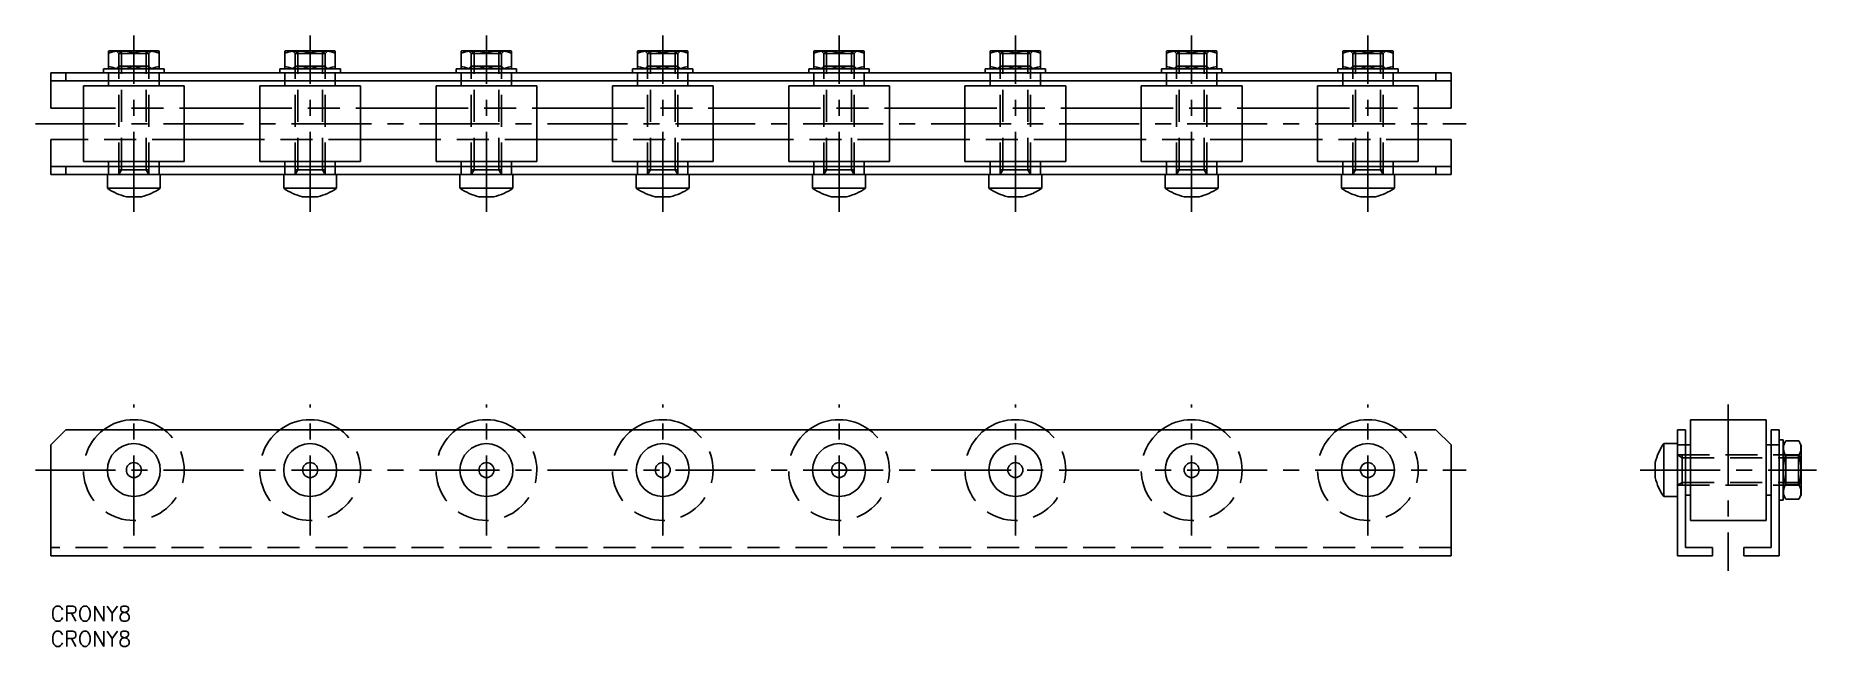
# Model space of a CAD drawing. Extents: x -3 to 351, y -8 to 113.
import ezdxf

# ---------------------------------------------------------------- set-up
doc = ezdxf.new("R2010")
doc.units = 0
doc.header["$LTSCALE"] = 0.5
doc.linetypes.add('CENTER', pattern=[50.8, 31.75, -6.35, 6.35, -6.35])
doc.linetypes.add('DASHED', pattern=[19.05, 12.7, -6.35])
for name, color, linetype in [('MSM_CENTER', 1, 'CENTER'), ('MSM_CONTINUOUS', 7, 'CONTINUOUS'), ('MSM_DASHED', 4, 'DASHED'), ('MSM_PART_NUMBER', 7, 'CONTINUOUS')]:
    doc.layers.add(name, color=color, linetype=linetype)
doc.styles.get("Standard").update_dxf_attribs({"font": 'txt.shx', "height": 3, "bigfont": 'bigfont.shx'})

# ---------------------------------------------------------------- blocks, each defined once
blk = doc.blocks.new('*U28')
at = {"layer": 'MSM_PART_NUMBER'}
blk.add_text('CRONY8', height=3, dxfattribs=at).set_placement((0, -3))
blk = doc.blocks.new('*U29')
at = {"layer": 'MSM_PART_NUMBER'}
blk.add_text('CRONY8', height=3, dxfattribs=at).set_placement((0, -8))

msp = doc.modelspace()

# ---------------------------------------------------------------- linework, layer by layer
at = {"layer": 'MSM_CENTER'}
for p, q in [((16.5, 78.24), (16.5, 113.24)), ((51.5, 78.24), (51.5, 113.24)), ((86.5, 78.24), (86.5, 113.24)), ((121.5, 78.24), (121.5, 113.24)), ((156.5, 78.24), (156.5, 113.24)), ((191.5, 78.24), (191.5, 113.24)), ((226.5, 78.24), (226.5, 113.24)), ((261.5, 78.24), (261.5, 113.24)), ((-3, 95.74), (281, 95.74)), ((16.5, 14), (16.5, 40)), ((51.5, 14), (51.5, 40)), ((86.5, 14), (86.5, 40)), ((121.5, 14), (121.5, 40)), ((156.5, 14), (156.5, 40)), ((191.5, 14), (191.5, 40)), ((226.5, 14), (226.5, 40)), ((261.5, 14), (261.5, 40)), ((333.03, 40), (333.03, 7)), ((-3, 27), (281, 27)), ((315.53, 27), (350.53, 27))]:
    msp.add_line(p, q, dxfattribs=at)
at = {"layer": 'MSM_CONTINUOUS'}
for p, q in [((11.6, 110.24), (11.5, 110.18)), ((11.5, 106.7), (11.5, 110.18)), ((11.6, 110.24), (21.4, 110.24)), ((16.5, 107.14), (16.5, 109.73)), ((21.5, 110.18), (21.4, 110.24)), ((21.5, 110.18), (21.5, 106.7)), ((46.6, 110.24), (46.5, 110.18)), ((46.5, 106.7), (46.5, 110.18)), ((46.6, 110.24), (56.4, 110.24)), ((51.5, 107.14), (51.5, 109.73)), ((56.5, 110.18), (56.4, 110.24)), ((56.5, 110.18), (56.5, 106.7)), ((81.6, 110.24), (81.5, 110.18)), ((81.5, 106.7), (81.5, 110.18)), ((81.6, 110.24), (91.4, 110.24)), ((86.5, 107.14), (86.5, 109.73)), ((91.5, 110.18), (91.4, 110.24)), ((91.5, 110.18), (91.5, 106.7)), ((116.6, 110.24), (116.5, 110.18)), ((116.5, 106.7), (116.5, 110.18)), ((116.6, 110.24), (126.4, 110.24)), ((121.5, 107.14), (121.5, 109.73)), ((126.5, 110.18), (126.4, 110.24)), ((126.5, 110.18), (126.5, 106.7)), ((151.6, 110.24), (151.5, 110.18)), ((151.5, 106.7), (151.5, 110.18)), ((151.6, 110.24), (161.4, 110.24)), ((156.5, 107.14), (156.5, 109.73)), ((161.5, 110.18), (161.4, 110.24)), ((161.5, 110.18), (161.5, 106.7)), ((186.6, 110.24), (186.5, 110.18)), ((186.5, 106.7), (186.5, 110.18)), ((186.6, 110.24), (196.4, 110.24)), ((191.5, 107.14), (191.5, 109.73)), ((196.5, 110.18), (196.4, 110.24)), ((196.5, 110.18), (196.5, 106.7)), ((221.6, 110.24), (221.5, 110.18)), ((221.5, 106.7), (221.5, 110.18)), ((221.6, 110.24), (231.4, 110.24)), ((226.5, 107.14), (226.5, 109.73)), ((231.5, 110.18), (231.4, 110.24)), ((231.5, 110.18), (231.5, 106.7)), ((256.6, 110.24), (256.5, 110.18)), ((256.5, 106.7), (256.5, 110.18)), ((256.6, 110.24), (266.4, 110.24)), ((261.5, 107.14), (261.5, 109.73)), ((266.5, 110.18), (266.4, 110.24)), ((266.5, 110.18), (266.5, 106.7)), ((10.5, 106.64), (10.5, 105.84)), ((10.5, 106.64), (22.5, 106.64)), ((11.5, 106.7), (11.6, 106.64)), ((21.4, 106.64), (21.5, 106.7)), ((22.5, 105.84), (22.5, 106.64)), ((45.5, 106.64), (45.5, 105.84)), ((45.5, 106.64), (57.5, 106.64)), ((46.5, 106.7), (46.6, 106.64)), ((56.4, 106.64), (56.5, 106.7)), ((57.5, 105.84), (57.5, 106.64)), ((80.5, 106.64), (80.5, 105.84)), ((80.5, 106.64), (92.5, 106.64)), ((81.5, 106.7), (81.6, 106.64)), ((91.4, 106.64), (91.5, 106.7)), ((92.5, 105.84), (92.5, 106.64)), ((115.5, 106.64), (115.5, 105.84)), ((115.5, 106.64), (127.5, 106.64)), ((116.5, 106.7), (116.6, 106.64)), ((126.4, 106.64), (126.5, 106.7)), ((127.5, 105.84), (127.5, 106.64)), ((150.5, 106.64), (150.5, 105.84)), ((150.5, 106.64), (162.5, 106.64)), ((151.5, 106.7), (151.6, 106.64)), ((161.4, 106.64), (161.5, 106.7)), ((162.5, 105.84), (162.5, 106.64)), ((185.5, 106.64), (185.5, 105.84)), ((185.5, 106.64), (197.5, 106.64)), ((186.5, 106.7), (186.6, 106.64)), ((196.4, 106.64), (196.5, 106.7)), ((197.5, 105.84), (197.5, 106.64)), ((220.5, 106.64), (220.5, 105.84)), ((220.5, 106.64), (232.5, 106.64)), ((221.5, 106.7), (221.6, 106.64)), ((231.4, 106.64), (231.5, 106.7)), ((232.5, 105.84), (232.5, 106.64)), ((255.5, 106.64), (255.5, 105.84)), ((255.5, 106.64), (267.5, 106.64)), ((256.5, 106.7), (256.6, 106.64)), ((266.4, 106.64), (266.5, 106.7)), ((267.5, 105.84), (267.5, 106.64)), ((0, 98.84), (0, 105.84)), ((278, 105.84), (0, 105.84)), ((0, 104.24), (278, 104.24)), ((3, 104.24), (3, 105.84)), ((6.5, 103.24), (6.5, 88.24)), ((6.5, 103.24), (26.5, 103.24)), ((11.5, 104.24), (11.5, 103.24)), ((21.5, 103.24), (21.5, 104.24)), ((26.5, 88.24), (26.5, 103.24)), ((41.5, 103.24), (41.5, 88.24)), ((41.5, 103.24), (61.5, 103.24)), ((46.5, 104.24), (46.5, 103.24)), ((56.5, 103.24), (56.5, 104.24)), ((61.5, 88.24), (61.5, 103.24)), ((76.5, 103.24), (76.5, 88.24)), ((76.5, 103.24), (96.5, 103.24)), ((81.5, 104.24), (81.5, 103.24)), ((91.5, 103.24), (91.5, 104.24)), ((96.5, 88.24), (96.5, 103.24)), ((111.5, 103.24), (111.5, 88.24)), ((111.5, 103.24), (131.5, 103.24)), ((116.5, 104.24), (116.5, 103.24)), ((126.5, 103.24), (126.5, 104.24)), ((131.5, 88.24), (131.5, 103.24)), ((146.5, 103.24), (146.5, 88.24)), ((146.5, 103.24), (166.5, 103.24)), ((151.5, 104.24), (151.5, 103.24)), ((161.5, 103.24), (161.5, 104.24)), ((166.5, 88.24), (166.5, 103.24)), ((181.5, 103.24), (181.5, 88.24)), ((181.5, 103.24), (201.5, 103.24)), ((186.5, 104.24), (186.5, 103.24)), ((196.5, 103.24), (196.5, 104.24)), ((201.5, 88.24), (201.5, 103.24)), ((216.5, 103.24), (216.5, 88.24)), ((216.5, 103.24), (236.5, 103.24)), ((221.5, 104.24), (221.5, 103.24)), ((231.5, 103.24), (231.5, 104.24)), ((236.5, 88.24), (236.5, 103.24)), ((251.5, 103.24), (251.5, 88.24)), ((251.5, 103.24), (271.5, 103.24)), ((256.5, 104.24), (256.5, 103.24)), ((266.5, 103.24), (266.5, 104.24)), ((271.5, 88.24), (271.5, 103.24)), ((275, 105.84), (275, 104.24)), ((278, 98.84), (278, 105.84)), ((0, 98.84), (6.5, 98.84)), ((26.5, 98.84), (41.5, 98.84)), ((61.5, 98.84), (76.5, 98.84)), ((96.5, 98.84), (111.5, 98.84)), ((131.5, 98.84), (146.5, 98.84)), ((166.5, 98.84), (181.5, 98.84)), ((201.5, 98.84), (216.5, 98.84)), ((236.5, 98.84), (251.5, 98.84)), ((271.5, 98.84), (278, 98.84)), ((0, 92.64), (0, 85.64)), ((6.5, 92.64), (0, 92.64)), ((41.5, 92.64), (26.5, 92.64)), ((76.5, 92.64), (61.5, 92.64)), ((111.5, 92.64), (96.5, 92.64)), ((146.5, 92.64), (131.5, 92.64)), ((181.5, 92.64), (166.5, 92.64)), ((216.5, 92.64), (201.5, 92.64)), ((251.5, 92.64), (236.5, 92.64)), ((278, 92.64), (271.5, 92.64)), ((278, 92.64), (278, 85.64)), ((278, 87.24), (0, 87.24)), ((0, 85.64), (278, 85.64)), ((3, 87.24), (3, 85.64)), ((6.5, 88.24), (26.5, 88.24)), ((11.25, 85.64), (11.25, 82.93)), ((11.5, 88.24), (11.5, 87.24)), ((21.5, 87.24), (21.5, 88.24)), ((21.75, 82.93), (21.75, 85.64)), ((41.5, 88.24), (61.5, 88.24)), ((46.25, 85.64), (46.25, 82.93)), ((46.5, 88.24), (46.5, 87.24)), ((56.5, 87.24), (56.5, 88.24)), ((56.75, 82.93), (56.75, 85.64)), ((76.5, 88.24), (96.5, 88.24)), ((81.25, 85.64), (81.25, 82.93)), ((81.5, 88.24), (81.5, 87.24)), ((91.5, 87.24), (91.5, 88.24)), ((91.75, 82.93), (91.75, 85.64)), ((111.5, 88.24), (131.5, 88.24)), ((116.25, 85.64), (116.25, 82.93)), ((116.5, 88.24), (116.5, 87.24)), ((126.5, 87.24), (126.5, 88.24)), ((126.75, 82.93), (126.75, 85.64)), ((146.5, 88.24), (166.5, 88.24)), ((151.25, 85.64), (151.25, 82.93)), ((151.5, 88.24), (151.5, 87.24)), ((161.5, 87.24), (161.5, 88.24)), ((161.75, 82.93), (161.75, 85.64)), ((181.5, 88.24), (201.5, 88.24)), ((186.25, 85.64), (186.25, 82.93)), ((186.5, 88.24), (186.5, 87.24)), ((196.5, 87.24), (196.5, 88.24)), ((196.75, 82.93), (196.75, 85.64)), ((216.5, 88.24), (236.5, 88.24)), ((221.25, 85.64), (221.25, 82.93)), ((221.5, 88.24), (221.5, 87.24)), ((231.5, 87.24), (231.5, 88.24)), ((231.75, 82.93), (231.75, 85.64)), ((251.5, 88.24), (271.5, 88.24)), ((256.25, 85.64), (256.25, 82.93)), ((256.5, 88.24), (256.5, 87.24)), ((266.5, 87.24), (266.5, 88.24)), ((266.75, 82.93), (266.75, 85.64)), ((275, 87.24), (275, 85.64)), ((11.25, 82.93), (21.75, 82.93)), ((46.25, 82.93), (56.75, 82.93)), ((81.25, 82.93), (91.75, 82.93)), ((116.25, 82.93), (126.75, 82.93)), ((151.25, 82.93), (161.75, 82.93)), ((186.25, 82.93), (196.75, 82.93)), ((221.25, 82.93), (231.75, 82.93)), ((256.25, 82.93), (266.75, 82.93)), ((15.01, 81.24), (17.99, 81.24)), ((50.01, 81.24), (52.99, 81.24)), ((85.01, 81.24), (87.99, 81.24)), ((120.01, 81.24), (122.99, 81.24)), ((155.01, 81.24), (157.99, 81.24)), ((190.01, 81.24), (192.99, 81.24)), ((225.01, 81.24), (227.99, 81.24)), ((260.01, 81.24), (262.99, 81.24)), ((325.53, 37), (325.53, 17)), ((340.53, 37), (325.53, 37)), ((340.53, 37), (340.53, 17)), ((0, 32), (3, 35)), ((0, 32), (0, 10)), ((275, 35), (3, 35)), ((275, 35), (278, 32)), ((278, 32), (278, 10)), ((320.22, 32.25), (320.22, 21.75)), ((322.93, 32.25), (320.22, 32.25)), ((324.53, 35), (322.93, 35)), ((322.93, 35), (322.93, 10)), ((322.93, 32), (325.53, 32)), ((324.53, 11.6), (324.53, 35)), ((343.13, 32), (340.53, 32)), ((341.53, 35), (341.53, 11.6)), ((343.13, 35), (341.53, 35)), ((343.13, 10), (343.13, 35)), ((343.93, 33), (343.13, 33)), ((343.93, 33), (343.93, 21)), ((344.43, 32.77), (343.93, 31.9)), ((344.43, 32.77), (347.02, 32.77)), ((347.53, 31.9), (347.02, 32.77)), ((347.53, 31.9), (347.53, 22.1)), ((318.53, 28.49), (318.53, 25.51)), ((344.43, 29.89), (347.02, 29.89)), ((320.22, 21.75), (322.93, 21.75)), ((324.53, 22), (325.53, 22)), ((340.53, 22), (341.53, 22)), ((343.93, 22.1), (344.43, 21.23)), ((344.43, 24.11), (347.02, 24.11)), ((344.43, 21.23), (347.02, 21.23)), ((347.02, 21.23), (347.53, 22.1)), ((343.13, 21), (343.93, 21)), ((325.53, 17), (340.53, 17)), ((329.93, 11.6), (324.53, 11.6)), ((329.93, 10), (329.93, 11.6)), ((336.13, 11.6), (341.53, 11.6)), ((336.13, 10), (336.13, 11.6)), ((278, 10), (0, 10)), ((322.93, 10), (329.93, 10)), ((343.13, 10), (336.13, 10))]:
    msp.add_line(p, q, dxfattribs=at)
for centre, radius in [((16.5, 27), 5.25), ((51.5, 27), 5.25), ((86.5, 27), 5.25), ((121.5, 27), 5.25), ((156.5, 27), 5.25), ((191.5, 27), 5.25), ((226.5, 27), 5.25), ((261.5, 27), 5.25), ((16.5, 27), 1.49), ((51.5, 27), 1.49), ((86.5, 27), 1.49), ((121.5, 27), 1.49), ((156.5, 27), 1.49), ((191.5, 27), 1.49), ((226.5, 27), 1.49), ((261.5, 27), 1.49)]:
    msp.add_circle(centre, radius, dxfattribs=at)
for centre, radius, start, end in [((14, 102.81), 7.37, 70.1592, 109.8408), ((19, 102.81), 7.37, 70.1592, 109.8408), ((49, 102.81), 7.37, 70.1592, 109.8408), ((54, 102.81), 7.37, 70.1592, 109.8408), ((84, 102.81), 7.37, 70.1592, 109.8408), ((89, 102.81), 7.37, 70.1592, 109.8408), ((119, 102.81), 7.37, 70.1592, 109.8408), ((124, 102.81), 7.37, 70.1592, 109.8408), ((154, 102.81), 7.37, 70.1592, 109.8408), ((159, 102.81), 7.37, 70.1592, 109.8408), ((189, 102.81), 7.37, 70.1592, 109.8408), ((194, 102.81), 7.37, 70.1592, 109.8408), ((224, 102.81), 7.37, 70.1592, 109.8408), ((229, 102.81), 7.37, 70.1592, 109.8408), ((259, 102.81), 7.37, 70.1592, 109.8408), ((264, 102.81), 7.37, 70.1592, 109.8408), ((14, 114.07), 7.37, 250.1592, 289.8408), ((19, 114.07), 7.37, 250.1592, 289.8408), ((49, 114.07), 7.37, 250.1592, 289.8408), ((54, 114.07), 7.37, 250.1592, 289.8408), ((84, 114.07), 7.37, 250.1592, 289.8408), ((89, 114.07), 7.37, 250.1592, 289.8408), ((119, 114.07), 7.37, 250.1592, 289.8408), ((124, 114.07), 7.37, 250.1592, 289.8408), ((154, 114.07), 7.37, 250.1592, 289.8408), ((159, 114.07), 7.37, 250.1592, 289.8408), ((189, 114.07), 7.37, 250.1592, 289.8408), ((194, 114.07), 7.37, 250.1592, 289.8408), ((224, 114.07), 7.37, 250.1592, 289.8408), ((229, 114.07), 7.37, 250.1592, 289.8408), ((259, 114.07), 7.37, 250.1592, 289.8408), ((264, 114.07), 7.37, 250.1592, 289.8408), ((18.04, 92.97), 12.12, 235.9445, 255.5214), ((14.96, 92.97), 12.12, 284.4786, 304.0555), ((53.04, 92.97), 12.12, 235.9445, 255.5214), ((49.96, 92.97), 12.12, 284.4786, 304.0555), ((88.04, 92.97), 12.12, 235.9445, 255.5214), ((84.96, 92.97), 12.12, 284.4786, 304.0555), ((123.04, 92.97), 12.12, 235.9445, 255.5214), ((119.96, 92.97), 12.12, 284.4786, 304.0555), ((158.04, 92.97), 12.12, 235.9445, 255.5214), ((154.96, 92.97), 12.12, 284.4786, 304.0555), ((193.04, 92.97), 12.12, 235.9445, 255.5214), ((189.96, 92.97), 12.12, 284.4786, 304.0555), ((228.04, 92.97), 12.12, 235.9445, 255.5214), ((224.96, 92.97), 12.12, 284.4786, 304.0555), ((263.04, 92.97), 12.12, 235.9445, 255.5214), ((259.96, 92.97), 12.12, 284.4786, 304.0555), ((16.5, 27), 10, 53.1301, 126.8699), ((51.5, 27), 10, 53.1301, 126.8699), ((86.5, 27), 10, 53.1301, 126.8699), ((121.5, 27), 10, 53.1301, 126.8699), ((156.5, 27), 10, 53.1301, 126.8699), ((191.5, 27), 10, 53.1301, 126.8699), ((226.5, 27), 10, 53.1301, 126.8699), ((261.5, 27), 10, 53.1301, 126.8699), ((330.26, 25.46), 12.12, 145.9445, 165.5214), ((346.54, 31.33), 2.56, 154.3574, 214.3573), ((344.91, 31.33), 2.56, 325.6427, 25.6426), ((353.59, 27), 9.61, 162.5124, 197.4876), ((337.86, 27), 9.61, 342.5124, 17.4876), ((330.26, 28.54), 12.12, 194.4786, 214.0555), ((346.54, 22.67), 2.56, 145.6427, 205.6426), ((344.91, 22.67), 2.56, 334.3574, 34.3573)]:
    msp.add_arc(centre, radius, start, end, dxfattribs=at)
at = {"layer": 'MSM_DASHED'}
for p, q in [((12.96, 110.24), (13.5, 109.7)), ((14.04, 110.24), (13.5, 109.7)), ((19.5, 109.7), (13.5, 109.7)), ((13.5, 85.64), (13.5, 109.7)), ((14.04, 86.58), (14.04, 110.24)), ((18.96, 110.24), (19.5, 109.7)), ((18.96, 86.58), (18.96, 110.24)), ((20.04, 110.24), (19.5, 109.7)), ((19.5, 85.64), (19.5, 109.7)), ((47.96, 110.24), (48.5, 109.7)), ((49.04, 110.24), (48.5, 109.7)), ((54.5, 109.7), (48.5, 109.7)), ((48.5, 85.64), (48.5, 109.7)), ((49.04, 86.58), (49.04, 110.24)), ((53.96, 110.24), (54.5, 109.7)), ((53.96, 86.58), (53.96, 110.24)), ((55.04, 110.24), (54.5, 109.7)), ((54.5, 85.64), (54.5, 109.7)), ((82.96, 110.24), (83.5, 109.7)), ((84.04, 110.24), (83.5, 109.7)), ((89.5, 109.7), (83.5, 109.7)), ((83.5, 85.64), (83.5, 109.7)), ((84.04, 86.58), (84.04, 110.24)), ((88.96, 110.24), (89.5, 109.7)), ((88.96, 86.58), (88.96, 110.24)), ((90.04, 110.24), (89.5, 109.7)), ((89.5, 85.64), (89.5, 109.7)), ((117.96, 110.24), (118.5, 109.7)), ((119.04, 110.24), (118.5, 109.7)), ((124.5, 109.7), (118.5, 109.7)), ((118.5, 85.64), (118.5, 109.7)), ((119.04, 86.58), (119.04, 110.24)), ((123.96, 110.24), (124.5, 109.7)), ((123.96, 86.58), (123.96, 110.24)), ((125.04, 110.24), (124.5, 109.7)), ((124.5, 85.64), (124.5, 109.7)), ((152.96, 110.24), (153.5, 109.7)), ((154.04, 110.24), (153.5, 109.7)), ((159.5, 109.7), (153.5, 109.7)), ((153.5, 85.64), (153.5, 109.7)), ((154.04, 86.58), (154.04, 110.24)), ((158.96, 110.24), (159.5, 109.7)), ((158.96, 86.58), (158.96, 110.24)), ((160.04, 110.24), (159.5, 109.7)), ((159.5, 85.64), (159.5, 109.7)), ((187.96, 110.24), (188.5, 109.7)), ((189.04, 110.24), (188.5, 109.7)), ((194.5, 109.7), (188.5, 109.7)), ((188.5, 85.64), (188.5, 109.7)), ((189.04, 86.58), (189.04, 110.24)), ((193.96, 110.24), (194.5, 109.7)), ((193.96, 86.58), (193.96, 110.24)), ((195.04, 110.24), (194.5, 109.7)), ((194.5, 85.64), (194.5, 109.7)), ((222.96, 110.24), (223.5, 109.7)), ((224.04, 110.24), (223.5, 109.7)), ((229.5, 109.7), (223.5, 109.7)), ((223.5, 85.64), (223.5, 109.7)), ((224.04, 86.58), (224.04, 110.24)), ((228.96, 110.24), (229.5, 109.7)), ((228.96, 86.58), (228.96, 110.24)), ((230.04, 110.24), (229.5, 109.7)), ((229.5, 85.64), (229.5, 109.7)), ((257.96, 110.24), (258.5, 109.7)), ((259.04, 110.24), (258.5, 109.7)), ((264.5, 109.7), (258.5, 109.7)), ((258.5, 85.64), (258.5, 109.7)), ((259.04, 86.58), (259.04, 110.24)), ((263.96, 110.24), (264.5, 109.7)), ((263.96, 86.58), (263.96, 110.24)), ((265.04, 110.24), (264.5, 109.7)), ((264.5, 85.64), (264.5, 109.7)), ((12.96, 106.64), (13.5, 107.18)), ((19.5, 107.18), (13.5, 107.18)), ((20.04, 106.64), (19.5, 107.18)), ((47.96, 106.64), (48.5, 107.18)), ((54.5, 107.18), (48.5, 107.18)), ((55.04, 106.64), (54.5, 107.18)), ((82.96, 106.64), (83.5, 107.18)), ((89.5, 107.18), (83.5, 107.18)), ((90.04, 106.64), (89.5, 107.18)), ((117.96, 106.64), (118.5, 107.18)), ((124.5, 107.18), (118.5, 107.18)), ((125.04, 106.64), (124.5, 107.18)), ((152.96, 106.64), (153.5, 107.18)), ((159.5, 107.18), (153.5, 107.18)), ((160.04, 106.64), (159.5, 107.18)), ((187.96, 106.64), (188.5, 107.18)), ((194.5, 107.18), (188.5, 107.18)), ((195.04, 106.64), (194.5, 107.18)), ((222.96, 106.64), (223.5, 107.18)), ((229.5, 107.18), (223.5, 107.18)), ((230.04, 106.64), (229.5, 107.18)), ((257.96, 106.64), (258.5, 107.18)), ((264.5, 107.18), (258.5, 107.18)), ((265.04, 106.64), (264.5, 107.18)), ((11.5, 105.84), (11.5, 104.24)), ((21.5, 104.24), (21.5, 105.84)), ((46.5, 105.84), (46.5, 104.24)), ((56.5, 104.24), (56.5, 105.84)), ((81.5, 105.84), (81.5, 104.24)), ((91.5, 104.24), (91.5, 105.84)), ((116.5, 105.84), (116.5, 104.24)), ((126.5, 104.24), (126.5, 105.84)), ((151.5, 105.84), (151.5, 104.24)), ((161.5, 104.24), (161.5, 105.84)), ((186.5, 105.84), (186.5, 104.24)), ((196.5, 104.24), (196.5, 105.84)), ((221.5, 105.84), (221.5, 104.24)), ((231.5, 104.24), (231.5, 105.84)), ((256.5, 105.84), (256.5, 104.24)), ((266.5, 104.24), (266.5, 105.84)), ((6.5, 98.84), (26.5, 98.84)), ((41.5, 98.84), (61.5, 98.84)), ((76.5, 98.84), (96.5, 98.84)), ((111.5, 98.84), (131.5, 98.84)), ((146.5, 98.84), (166.5, 98.84)), ((181.5, 98.84), (201.5, 98.84)), ((216.5, 98.84), (236.5, 98.84)), ((251.5, 98.84), (271.5, 98.84)), ((26.5, 92.64), (6.5, 92.64)), ((61.5, 92.64), (41.5, 92.64)), ((96.5, 92.64), (76.5, 92.64)), ((131.5, 92.64), (111.5, 92.64)), ((166.5, 92.64), (146.5, 92.64)), ((201.5, 92.64), (181.5, 92.64)), ((236.5, 92.64), (216.5, 92.64)), ((271.5, 92.64), (251.5, 92.64)), ((11.5, 87.24), (11.5, 85.64)), ((13.5, 86.58), (19.5, 86.58)), ((13.5, 85.64), (14.04, 86.58)), ((19.5, 85.64), (18.96, 86.58)), ((21.5, 85.64), (21.5, 87.24)), ((46.5, 87.24), (46.5, 85.64)), ((48.5, 86.58), (54.5, 86.58)), ((48.5, 85.64), (49.04, 86.58)), ((54.5, 85.64), (53.96, 86.58)), ((56.5, 85.64), (56.5, 87.24)), ((81.5, 87.24), (81.5, 85.64)), ((83.5, 86.58), (89.5, 86.58)), ((83.5, 85.64), (84.04, 86.58)), ((89.5, 85.64), (88.96, 86.58)), ((91.5, 85.64), (91.5, 87.24)), ((116.5, 87.24), (116.5, 85.64)), ((118.5, 86.58), (124.5, 86.58)), ((118.5, 85.64), (119.04, 86.58)), ((124.5, 85.64), (123.96, 86.58)), ((126.5, 85.64), (126.5, 87.24)), ((151.5, 87.24), (151.5, 85.64)), ((153.5, 86.58), (159.5, 86.58)), ((153.5, 85.64), (154.04, 86.58)), ((159.5, 85.64), (158.96, 86.58)), ((161.5, 85.64), (161.5, 87.24)), ((186.5, 87.24), (186.5, 85.64)), ((188.5, 86.58), (194.5, 86.58)), ((188.5, 85.64), (189.04, 86.58)), ((194.5, 85.64), (193.96, 86.58)), ((196.5, 85.64), (196.5, 87.24)), ((221.5, 87.24), (221.5, 85.64)), ((223.5, 86.58), (229.5, 86.58)), ((223.5, 85.64), (224.04, 86.58)), ((229.5, 85.64), (228.96, 86.58)), ((231.5, 85.64), (231.5, 87.24)), ((256.5, 87.24), (256.5, 85.64)), ((258.5, 86.58), (264.5, 86.58)), ((258.5, 85.64), (259.04, 86.58)), ((264.5, 85.64), (263.96, 86.58)), ((266.5, 85.64), (266.5, 87.24)), ((322.93, 30), (346.99, 30)), ((322.93, 30), (323.86, 29.46)), ((323.86, 30), (323.86, 24)), ((323.86, 29.46), (347.53, 29.46)), ((343.93, 30.54), (344.47, 30)), ((344.47, 24), (344.47, 30)), ((347.53, 30.54), (346.99, 30)), ((346.99, 24), (346.99, 30)), ((347.53, 29.46), (346.99, 30)), ((322.93, 24), (323.86, 24.54)), ((322.93, 24), (346.99, 24)), ((323.86, 24.54), (347.53, 24.54)), ((343.93, 23.46), (344.47, 24)), ((347.53, 24.54), (346.99, 24)), ((347.53, 23.46), (346.99, 24)), ((278, 11.6), (0, 11.6))]:
    msp.add_line(p, q, dxfattribs=at)
for centre in [(16.5, 27), (51.5, 27), (86.5, 27), (121.5, 27), (156.5, 27), (191.5, 27), (226.5, 27), (261.5, 27)]:
    msp.add_arc(centre, 10, 126.8699, 53.1301, dxfattribs=at)

# ---------------------------------------------------------------- block references
at = {"layer": 'MSM_CONTINUOUS'}
for name in ['*U28', '*U29']:
    msp.add_blockref(name, (0, 0), dxfattribs=at)

doc.saveas('drawing.dxf')
